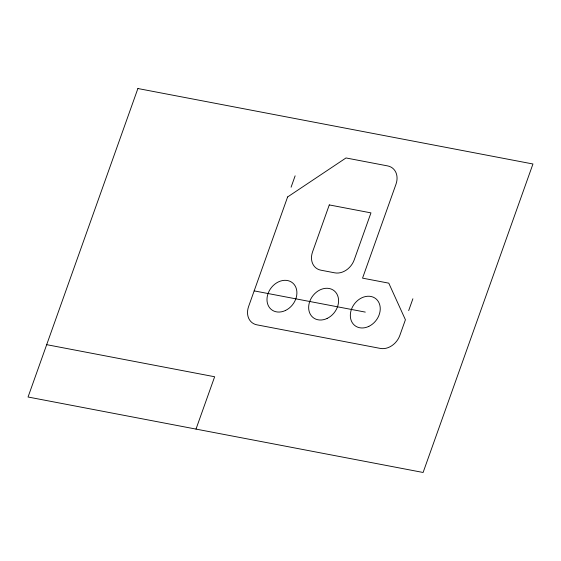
<?xml version="1.0" encoding="UTF-8"?>
<svg xmlns="http://www.w3.org/2000/svg" width="561" height="561" viewBox="0 0 561 561"><rect width="100%" height="100%" fill="white"/><g stroke="black" fill="none" stroke-linecap="round" stroke-linejoin="round"><path stroke-width="0.84" d="M196.006 429.095L214.646 376.754L46.689 344.671M291.082 187.213L295.135 175.838M408.681 310.591L412.889 298.768M254.168 290.879L365.288 312.105M137.894 88.526L28.05 397.013L423.106 472.474L532.95 163.987L137.894 88.526M287.611 196.96L248.593 306.537A17.04 13.625 -52.8 0 0 256.91 324.84L380.372 348.423A17.04 13.625 -52.8 0 0 399.839 335.422L405.414 319.77L388.78 283.158L362.546 278.144L395.989 184.225A17.04 13.625 -52.8 0 0 387.672 165.916L346.004 157.957L287.611 196.96M329.279 204.919L312.561 251.882A17.04 13.625 -52.8 0 0 320.878 270.185L334.763 272.842A17.04 13.625 -52.8 0 0 354.229 259.841L370.954 212.878L329.279 204.919M285.465 310.478A17.04 13.625 -52.8 0 0 292.786 283.053A17.04 13.625 -52.8 0 0 267.59 295.037A17.04 13.625 -52.8 0 0 285.465 310.478M327.133 318.438A17.04 13.625 -52.8 0 0 334.461 291.012A17.04 13.625 -52.8 0 0 309.258 302.996A17.04 13.625 -52.8 0 0 327.133 318.438M368.801 326.397A17.04 13.625 -52.8 0 0 376.129 298.971A17.04 13.625 -52.8 0 0 350.934 310.955A17.04 13.625 -52.8 0 0 368.801 326.397"/></g></svg>
